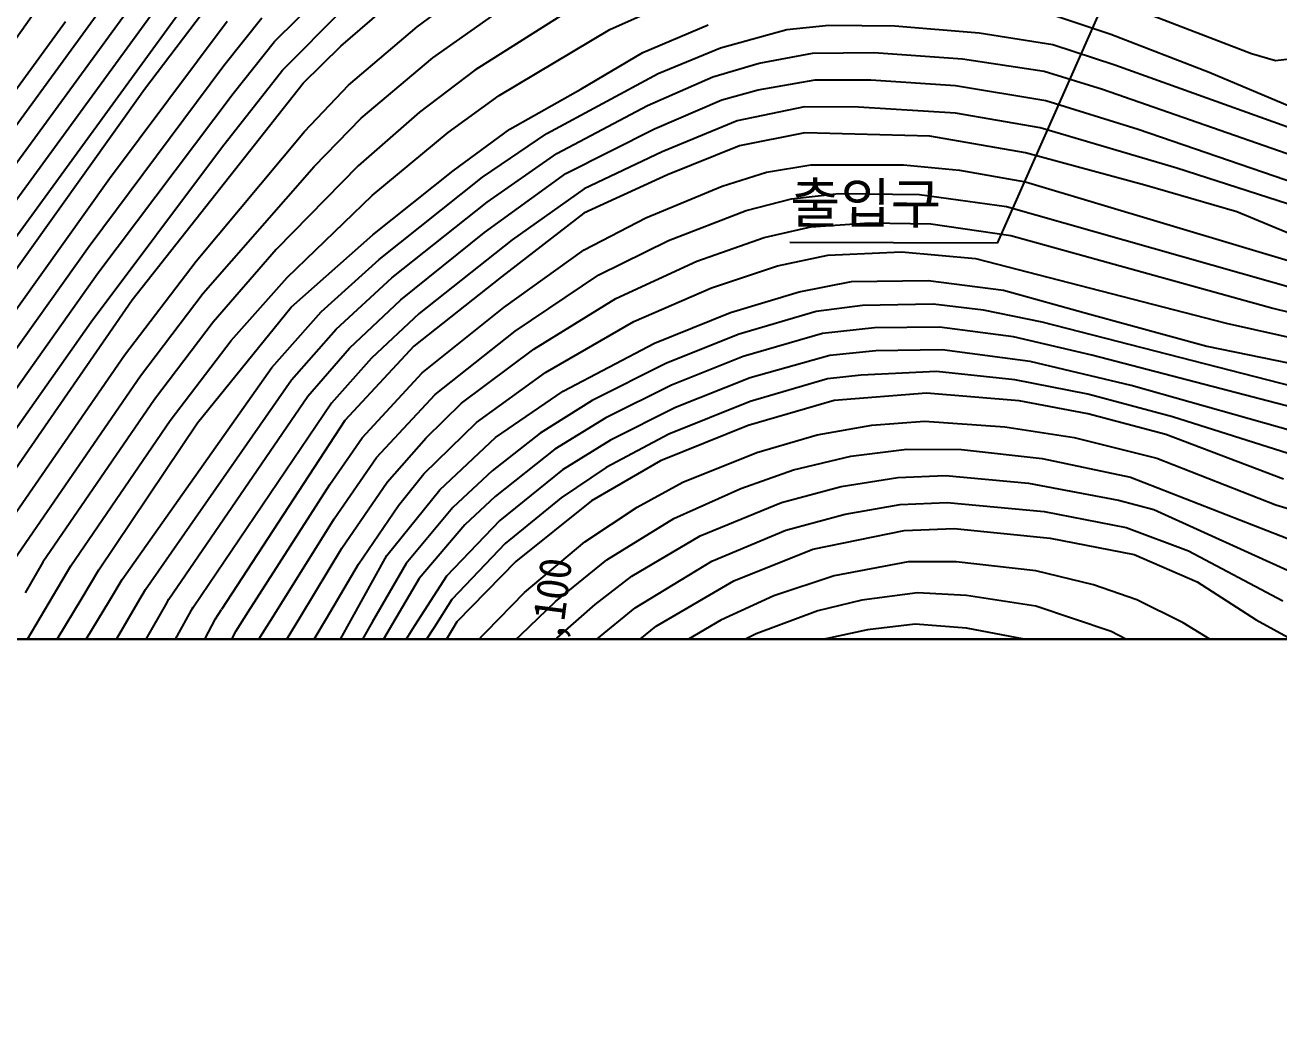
# Model space of a CAD drawing. Header units: millimetres. Extents: x 18534 to 19330, y 1103 to 1809.
# Drawn here: x 19038.9 to 19117.1, y 1370.6 to 1432.7 of the extents above; entities that cross this region are included whole.
import ezdxf
from ezdxf.enums import TextEntityAlignment as Align
from ezdxf.xclip import XClip

# ---------------------------------------------------------------- set-up
doc = ezdxf.new("R2010")
doc.units = ezdxf.units.MM
doc.header["$LTSCALE"] = 10
doc.header["$MEASUREMENT"] = 0
doc.header["$XCLIPFRAME"] = 2
doc.layers.add('TX-PAPR', color=2, linetype='Continuous', plot=False)
doc.layers.add('TZ-BASE', color=253, linetype='Continuous')
doc.styles.add('HANA', font='GulimChe.ttf')

# ---------------------------------------------------------------- blocks, each defined once
blk = doc.blocks.new('JD-DFMKFD4RX')
at = {"layer": 'TZ-BASE'}
for p, q in [((396.989, -65.145, 139), (426.833, -22.981, 139)), ((428.181, -26.976, 141), (399.663, -66.134, 141)), ((401.06, -66.527, 142), (428.98, -28.276, 142)), ((486.522, -30.355), (477.675, -50.314)), ((402.458, -66.919, 143), (428.843, -30.725, 143)), ((432.634, -37.737, 148), (439.198, -31.208, 148)), ((403.855, -67.312, 144), (429.241, -32.435, 144)), ((441.522, -36.817, 151), (446.256, -33.341, 151)), ((424.538, -40.717, 145), (429.392, -34.293, 145)), ((453.539, -36.99, 154), (457.935, -35.012, 154)), ((483.986, -34.804, 154), (493.539, -38.484, 154)), ((433.138, -39.529, 149), (436.882, -35.765, 149)), ((436.781, -38.035, 150), (439.94, -35.315, 150)), ((442.512, -38.76, 152), (447.295, -35.382, 152)), ((451.111, -35.74, 153), (445.122, -39.522, 153)), ((398.266, -65.742, 140), (419.615, -36.489, 140)), ((422.364, -46.272, 146), (429.68, -36.464, 146)), ((429.486, -39.224, 147), (431.854, -36.267, 147)), ((455.599, -38.432, 155), (459.666, -36.702, 155)), ((464.568, -36.998, 156), (467.201, -36.725, 156)), ((467.201, -36.725, 156), (471.311, -36.771, 156)), ((480.835, -35.977, 155), (484.776, -37.278, 155)), ((437.254, -40.451, 151), (441.522, -36.817, 151)), ((446.648, -41.113, 154), (453.539, -36.99, 154)), ((460.447, -38.127, 156), (464.568, -36.998, 156)), ((471.311, -36.771, 156), (476.571, -37.206, 156)), ((476.571, -37.206, 156), (481.157, -37.93, 156)), ((484.776, -37.278, 155), (490.905, -39.659, 155)), ((430.057, -40.973, 148), (432.634, -37.737, 148)), ((434.426, -40.327, 150), (436.781, -38.035, 150)), ((456.544, -39.736, 156), (460.447, -38.127, 156)), ((481.157, -37.93, 156), (485.01, -39.197, 156)), ((438.046, -42.521, 152), (442.512, -38.76, 152)), ((451.727, -40.718, 155), (455.599, -38.432, 155)), ((462.844, -39.092, 157), (466.176, -38.459, 157)), ((466.176, -38.459, 157), (470.002, -38.432, 157)), ((470.002, -38.432, 157), (475.525, -38.812, 157)), ((475.525, -38.812, 157), (480.619, -39.591, 157)), ((493.539, -38.484, 154), (495.038, -38.922, 154)), ((495.038, -38.922, 154), (496.433, -38.764, 154)), ((421.078, -50.5, 147), (429.486, -39.224, 147)), ((429.327, -44.377, 149), (433.138, -39.529, 149)), ((445.122, -39.522, 153), (441.67, -42.147, 153)), ((449.616, -43.479, 156), (456.544, -39.736, 156)), ((459.961, -39.932, 157), (462.844, -39.092, 157)), ((480.619, -39.591, 157), (484.24, -40.718, 157)), ((485.01, -39.197, 156), (497.605, -43.709, 156)), ((490.905, -39.659, 155), (496.312, -41.925, 155)), ((423.766, -53.843, 150), (434.426, -40.327, 150)), ((434.51, -43.343, 151), (437.254, -40.451, 151)), ((455.894, -41.734, 157), (459.961, -39.932, 157)), ((462.777, -40.76, 158), (466.341, -40.123, 158)), ((466.341, -40.123, 158), (469.806, -40.135, 158)), ((469.806, -40.135, 158), (475.09, -40.479, 158)), ((475.09, -40.479, 158), (480.717, -41.425, 158)), ((405.252, -67.704, 145), (424.538, -40.717, 145)), ((421.634, -52.177, 148), (430.057, -40.973, 148)), ((443.456, -43.42, 154), (446.648, -41.113, 154)), ((447.299, -43.197, 155), (451.727, -40.718, 155)), ((456.333, -43.182, 158), (460.522, -41.37, 158)), ((460.522, -41.37, 158), (462.777, -40.76, 158)), ((484.24, -40.718, 157), (497.318, -45.272, 157)), ((441.67, -42.147, 153), (437.845, -45.486, 153)), ((450.231, -44.712, 157), (455.894, -41.734, 157)), ((465.679, -41.82, 159), (461.486, -42.693, 159)), ((469.043, -41.823, 159), (465.679, -41.82, 159)), ((475.086, -42.201, 159), (469.043, -41.823, 159)), ((480.359, -43.129, 159), (475.086, -42.201, 159)), ((480.717, -41.425, 158), (486.473, -43.2, 158)), ((435.119, -45.536, 152), (438.046, -42.521, 152)), ((461.486, -42.693, 159), (456.795, -44.606, 159)), ((427.749, -51.424, 151), (434.51, -43.343, 151)), ((438.726, -47.347, 154), (443.456, -43.42, 154)), ((443.784, -45.793, 155), (447.299, -43.197, 155)), ((445.611, -46.201, 156), (449.616, -43.479, 156)), ((450.795, -45.971, 158), (456.333, -43.182, 158)), ((465.693, -43.44, 160), (461.613, -44.241, 160)), ((473.487, -43.646, 160), (465.693, -43.44, 160)), ((479.451, -44.678, 160), (473.487, -43.646, 160)), ((488.885, -45.636, 159), (480.359, -43.129, 159)), ((486.473, -43.2, 158), (497.145, -46.861, 158)), ((421.207, -55.21, 149), (429.327, -44.377, 149)), ((461.613, -44.241, 160), (457.139, -46.051, 160)), ((445.899, -47.747, 157), (450.231, -44.712, 157)), ((456.795, -44.606, 159), (451.95, -46.922, 159)), ((486.88, -46.693, 160), (479.451, -44.678, 160)), ((428.202, -53.437, 152), (435.119, -45.536, 152)), ((437.845, -45.486, 153), (432.751, -50.714, 153)), ((438.765, -49.786, 155), (443.784, -45.793, 155)), ((445.732, -49.654, 158), (450.795, -45.971, 158)), ((457.139, -46.051, 160), (451.929, -48.43, 160)), ((460.541, -46.765, 161), (463.307, -45.891, 161)), ((463.307, -45.891, 161), (466.075, -45.425, 161)), ((466.075, -45.425, 161), (471.851, -45.428, 161)), ((471.851, -45.428, 161), (475.337, -45.762, 161)), ((475.337, -45.762, 161), (479.452, -46.486, 161)), ((500.744, -49.456, 159), (488.885, -45.636, 159)), ((406.791, -68.061, 146), (422.364, -46.272, 146)), ((439.161, -51.325, 156), (445.611, -46.201, 156)), ((455.79, -48.726, 161), (460.541, -46.765, 161)), ((479.452, -46.486, 161), (497.201, -51.806, 161)), ((492.631, -48.359, 160), (486.88, -46.693, 160)), ((433.435, -52.441, 154), (438.726, -47.347, 154)), ((451.95, -46.922, 159), (447.453, -50.106, 159)), ((462.03, -48.283, 162), (464.866, -47.54, 162)), ((464.866, -47.54, 162), (467.824, -47.22, 162)), ((467.824, -47.22, 162), (472.847, -47.268, 162)), ((472.847, -47.268, 162), (478.256, -48.019, 162)), ((439.962, -52.477, 157), (445.899, -47.747, 157)), ((451.929, -48.43, 160), (446.779, -52.406, 160)), ((457.191, -50.148, 162), (462.03, -48.283, 162)), ((478.256, -48.019, 162), (496.553, -53.215, 162)), ((496.783, -50.086, 160), (492.631, -48.359, 160)), ((451.931, -50.724, 161), (455.79, -48.726, 161)), ((466.067, -49.282, 163), (469.731, -49.043, 163)), ((469.731, -49.043, 163), (473.545, -49.101, 163)), ((473.545, -49.101, 163), (478.546, -49.834, 163)), ((433.678, -54.301, 155), (438.765, -49.786, 155)), ((440.511, -53.84, 158), (445.732, -49.654, 158)), ((458.957, -51.434, 163), (463.152, -49.954, 163)), ((463.152, -49.954, 163), (466.067, -49.282, 163)), ((478.546, -49.834, 163), (494.861, -54.359, 163)), ((408.33, -68.418, 147), (421.078, -50.5, 147)), ((432.751, -50.714, 153), (428.817, -55.232, 153)), ((447.453, -50.106, 159), (441.66, -54.697, 159)), ((446.933, -54.323, 161), (451.931, -50.724, 161)), ((452.845, -52.287, 162), (457.191, -50.148, 162)), ((477.675, -50.314), (464.769, -50.269)), ((423.282, -57.302, 151), (427.749, -51.424, 151)), ((435.555, -54.592, 156), (439.161, -51.325, 156)), ((453.912, -53.751, 163), (458.957, -51.434, 163)), ((463.985, -51.727, 164), (467.12, -51.052, 164)), ((467.12, -51.052, 164), (471.713, -50.856, 164)), ((471.713, -50.856, 164), (476.333, -51.258, 164)), ((476.333, -51.258, 164), (491.967, -55.29, 164)), ((409.868, -68.775, 148), (421.634, -52.177, 148)), ((447.633, -55.795, 162), (452.845, -52.287, 162)), ((459.871, -53.096, 164), (463.985, -51.727, 164)), ((429.948, -56.382, 154), (433.435, -52.441, 154)), ((436.476, -55.681, 157), (439.962, -52.477, 157)), ((446.779, -52.406, 160), (441.317, -56.74, 160)), ((455.038, -55.189, 164), (459.871, -53.096, 164)), ((465.349, -53.335, 165), (468.612, -52.694, 165)), ((468.612, -52.694, 165), (473.391, -52.646, 165)), ((473.391, -52.646, 165), (478.085, -53.249, 165)), ((412.945, -69.489, 150), (423.766, -53.843, 150)), ((424.292, -58.581, 152), (428.202, -53.437, 152)), ((437.317, -56.856, 158), (440.511, -53.84, 158)), ((448.801, -56.922, 163), (453.912, -53.751, 163)), ((461.072, -54.641, 165), (465.349, -53.335, 165)), ((478.085, -53.249, 165), (483.461, -54.735, 165)), ((427.848, -61.503, 155), (433.678, -54.301, 155)), ((432.481, -58.058, 156), (435.555, -54.592, 156)), ((441.66, -54.697, 159), (438.684, -57.489, 159)), ((441.853, -58.402, 161), (446.933, -54.323, 161)), ((456.32, -56.548, 165), (461.072, -54.641, 165)), ((466.412, -54.574, 166), (461.604, -55.986, 166)), ((469.287, -54.198, 166), (466.412, -54.574, 166)), ((473.693, -54.108, 166), (469.287, -54.198, 166)), ((476.842, -54.493, 166), (473.693, -54.108, 166)), ((480.481, -55.235, 166), (476.842, -54.493, 166)), ((494.861, -54.359, 163), (500.375, -55.714, 163)), ((411.407, -69.132, 149), (421.207, -55.21, 149)), ((428.817, -55.232, 153), (425.157, -60.061, 153)), ((449.529, -58.363, 164), (455.038, -55.189, 164)), ((496.929, -59.446, 166), (480.481, -55.235, 166)), ((483.461, -54.735, 165), (490.76, -56.733, 165)), ((491.967, -55.29, 164), (499.886, -57.092, 164)), ((433.696, -58.83, 157), (436.476, -55.681, 157)), ((442.651, -59.751, 162), (447.633, -55.795, 162)), ((461.604, -55.986, 166), (457.065, -57.79, 166)), ((466.801, -55.944, 167), (461.855, -57.381, 167)), ((470.041, -55.591, 167), (466.801, -55.944, 167)), ((474.092, -55.541, 167), (470.041, -55.591, 167)), ((478.692, -56.159, 167), (474.092, -55.541, 167)), ((483.59, -57.291, 167), (478.692, -56.159, 167)), ((426.141, -61.372, 154), (429.948, -56.382, 154)), ((434.714, -59.851, 158), (437.317, -56.856, 158)), ((441.317, -56.74, 160), (437.013, -61.356, 160)), ((444.29, -60.282, 163), (448.801, -56.922, 163)), ((450.635, -59.528, 165), (456.32, -56.548, 165)), ((470.127, -57.024, 168), (467.264, -57.304, 168)), ((474.254, -56.953, 168), (470.127, -57.024, 168)), ((479.741, -57.691, 168), (474.254, -56.953, 168)), ((490.76, -56.733, 165), (495.925, -57.794, 165)), ((414.694, -69.724, 151), (423.282, -57.302, 151)), ((438.684, -57.489, 159), (436.188, -60.288, 159)), ((457.065, -57.79, 166), (452.444, -60.122, 166)), ((461.855, -57.381, 167), (457.39, -59.152, 167)), ((467.264, -57.304, 168), (462.287, -58.715, 168)), ((486.034, -59.179, 168), (479.741, -57.691, 168)), ((499.751, -61.509, 167), (483.59, -57.291, 167)), ((416.444, -69.96, 152), (424.292, -58.581, 152)), ((423.145, -71.28, 156), (432.481, -58.058, 156)), ((438.101, -62.438, 161), (441.853, -58.402, 161)), ((445.224, -61.484, 164), (449.529, -58.363, 164)), ((469.197, -58.534, 169), (467.118, -58.77, 169)), ((473.906, -58.315, 169), (469.197, -58.534, 169)), ((478.782, -58.831, 169), (473.906, -58.315, 169)), ((424.6, -71.893, 157), (433.696, -58.83, 157)), ((457.39, -59.152, 167), (453.298, -61.192, 167)), ((462.287, -58.715, 168), (457.624, -60.551, 168)), ((467.118, -58.77, 169), (462.279, -60.19, 169)), ((483.332, -59.73, 169), (478.782, -58.831, 169)), ((498.974, -62.845, 168), (486.034, -59.179, 168)), ((425.157, -60.061, 153), (418.193, -70.196, 153)), ((426.054, -72.506, 158), (434.714, -59.851, 158)), ((439, -63.662, 162), (442.651, -59.751, 162)), ((446.418, -62.432, 165), (450.635, -59.528, 165)), ((452.444, -60.122, 166), (449.201, -62.146, 166)), ((467.527, -60.108, 170), (462.157, -61.671, 170)), ((473.285, -59.656, 170), (467.527, -60.108, 170)), ((479.056, -60.132, 170), (473.285, -59.656, 170)), ((483.326, -60.946, 170), (479.056, -60.132, 170)), ((488.607, -61.13, 169), (483.332, -59.73, 169)), ((436.188, -60.288, 159), (427.589, -72.999, 159)), ((442.087, -62.445, 163), (444.29, -60.282, 163)), ((457.624, -60.551, 168), (453.578, -62.581, 168)), ((462.279, -60.19, 169), (457.216, -62.227, 169)), ((488.197, -62.234, 170), (483.326, -60.946, 170)), ((419.942, -70.432, 154), (426.141, -61.372, 154)), ((421.691, -70.668, 155), (427.848, -61.503, 155)), ((437.013, -61.356, 160), (429.342, -73.147, 160)), ((441.941, -64.68, 164), (445.224, -61.484, 164)), ((453.298, -61.192, 167), (450.113, -63.145, 167)), ((462.157, -61.671, 170), (456.703, -63.886, 170)), ((466.456, -62.261, 171), (469.869, -61.658, 171)), ((469.869, -61.658, 171), (473.152, -61.411, 171)), ((473.152, -61.411, 171), (478.154, -61.755, 171)), ((498.179, -64.164, 169), (488.607, -61.13, 169)), ((436.094, -65.353, 161), (438.101, -62.438, 161)), ((439.653, -65.209, 163), (442.087, -62.445, 163)), ((442.95, -65.697, 165), (446.418, -62.432, 165)), ((449.201, -62.146, 166), (446.211, -64.5, 166)), ((457.216, -62.227, 169), (453.315, -64.293, 169)), ((462.713, -63.358, 171), (466.456, -62.261, 171)), ((478.154, -61.755, 171), (482.491, -62.434, 171)), ((482.491, -62.434, 171), (487.642, -63.721, 171)), ((495.526, -65.032, 170), (488.197, -62.234, 170)), ((450.113, -63.145, 167), (446.391, -66.111, 167)), ((453.578, -62.581, 168), (450.591, -64.447, 168)), ((468.567, -63.592, 172), (472.047, -63.156, 172)), ((472.047, -63.156, 172), (475.467, -63.176, 172)), ((475.467, -63.176, 172), (480.489, -63.734, 172)), ((436.362, -67.492, 162), (439, -63.662, 162)), ((456.703, -63.886, 170), (452.406, -66.382, 170)), ((458.09, -65.216, 171), (462.713, -63.358, 171)), ((464.986, -64.431, 172), (468.567, -63.592, 172)), ((480.489, -63.734, 172), (485.988, -64.895, 172)), ((487.642, -63.721, 171), (495.052, -66.613, 171)), ((440.362, -66.658, 164), (441.941, -64.68, 164)), ((446.211, -64.5, 166), (443.755, -66.785, 166)), ((450.591, -64.447, 168), (446.692, -67.597, 168)), ((453.315, -64.293, 169), (450.505, -66.184, 169)), ((461.699, -65.599, 172), (464.986, -64.431, 172)), ((471.493, -64.91, 173), (474.462, -64.792, 173)), ((474.462, -64.792, 173), (479.634, -65.266, 173)), ((431.007, -73.288, 161), (436.094, -65.353, 161)), ((436.841, -69.329, 163), (439.653, -65.209, 163)), ((455.247, -66.771, 171), (458.09, -65.216, 171)), ((457.538, -67.47, 172), (461.699, -65.599, 172)), ((464.236, -66.472, 173), (467.951, -65.482, 173)), ((467.951, -65.482, 173), (471.493, -64.91, 173)), ((479.634, -65.266, 173), (485.252, -66.331, 173)), ((485.988, -64.895, 172), (497.093, -69.229, 172)), ((439.642, -69.777, 165), (442.95, -65.697, 165)), ((446.391, -66.111, 167), (444.506, -67.878, 167)), ((450.505, -66.184, 169), (447.011, -69.042, 169)), ((452.406, -66.382, 170), (447.68, -70.148, 170)), ((485.252, -66.331, 173), (487.444, -66.905, 173)), ((437.87, -70.325, 164), (440.362, -66.658, 164)), ((443.755, -66.785, 166), (440.852, -70.289, 166)), ((451.973, -68.935, 171), (455.247, -66.771, 171)), ((459.166, -68.563, 173), (464.236, -66.472, 173)), ((464.509, -68.209, 174), (468.208, -67.203, 174)), ((468.208, -67.203, 174), (471.648, -66.601, 174)), ((471.648, -66.601, 174), (474.566, -66.469, 174)), ((474.566, -66.469, 174), (480.61, -67.039, 174)), ((480.61, -67.039, 174), (485.726, -68.037, 174)), ((487.444, -66.905, 173), (496.237, -70.897, 173)), ((495.052, -66.613, 171), (499.413, -67.94, 171)), ((432.651, -73.427, 162), (436.362, -67.492, 162)), ((444.506, -67.878, 167), (441.659, -71.207, 167)), ((446.692, -67.597, 168), (443.364, -71.068, 168)), ((453.353, -70.051, 172), (457.538, -67.47, 172)), ((454.916, -71.062, 173), (459.166, -68.563, 173)), ((459.907, -70.14, 174), (464.509, -68.209, 174)), ((466.2, -69.389, 175), (471.884, -68.217, 175)), ((471.884, -68.217, 175), (475.012, -68.1, 175)), ((475.012, -68.1, 175), (480.988, -68.695, 175)), ((480.988, -68.695, 175), (486.218, -69.713, 175)), ((485.726, -68.037, 174), (489.601, -69.494, 174)), ((434.271, -73.564, 163), (436.841, -69.329, 163)), ((447.011, -69.042, 169), (443.685, -72.532, 169)), ((448.229, -72.086, 171), (451.973, -68.935, 171)), ((461.279, -71.35, 175), (466.2, -69.389, 175)), ((489.601, -69.494, 174), (495.5, -72.603, 174)), ((418.193, -70.196, 153), (417.091, -72.11, 153)), ((435.876, -73.7, 164), (437.87, -70.325, 164)), ((437.394, -73.829, 165), (439.642, -69.777, 165)), ((440.852, -70.289, 166), (438.729, -73.942, 166)), ((447.68, -70.148, 170), (444.014, -73.917, 170)), ((450.158, -72.658, 172), (453.353, -70.051, 172)), ((455.126, -73.042, 174), (459.907, -70.14, 174)), ((472.131, -70.184, 176), (467.525, -71.04, 176)), ((475.125, -70.178, 176), (472.131, -70.184, 176)), ((480.093, -70.731, 176), (475.125, -70.178, 176)), ((486.218, -69.713, 175), (490.148, -71.428, 175)), ((418.861, -72.26, 154), (419.942, -70.432, 154)), ((420.647, -72.411, 155), (421.691, -70.668, 155)), ((443.364, -71.068, 168), (441.372, -74.166, 168)), ((452.629, -72.834, 173), (454.916, -71.062, 173)), ((467.525, -71.04, 176), (463.769, -72.299, 176)), ((483.684, -71.602, 176), (480.093, -70.731, 176)), ((422.375, -72.557, 156), (423.145, -71.28, 156)), ((424.128, -72.706, 157), (424.6, -71.893, 157)), ((441.659, -71.207, 167), (439.99, -74.049, 167)), ((456.419, -74.183, 175), (461.279, -71.35, 175)), ((486.395, -72.538, 176), (483.684, -71.602, 176)), ((490.148, -71.428, 175), (493.82, -73.802, 175)), ((403.628, -98.018, 154), (418.861, -72.26, 154)), ((404.884, -98.734, 155), (420.647, -72.411, 155)), ((409.721, -93.537, 156), (422.375, -72.557, 156)), ((425.859, -72.852, 158), (426.054, -72.506, 158)), ((443.685, -72.532, 169), (442.582, -74.268, 169)), ((445.822, -74.542, 171), (448.229, -72.086, 171)), ((447.986, -74.726, 172), (450.158, -72.658, 172)), ((463.769, -72.299, 176), (460.461, -73.804, 176)), ((469.255, -72.573, 177), (466.501, -73.221, 177)), ((472.716, -72.107, 177), (469.255, -72.573, 177)), ((475.764, -72.273, 177), (472.716, -72.107, 177)), ((480.1, -72.943, 177), (475.764, -72.273, 177)), ((489.27, -73.985, 176), (486.395, -72.538, 176)), ((416.393, -86.032, 157), (424.128, -72.706, 157)), ((418.77, -85.435, 158), (425.859, -72.852, 158)), ((420.223, -86.305, 159), (427.575, -72.998, 159)), ((427.589, -72.999, 159), (427.508, -73.118, 159)), ((428.962, -73.731, 160), (429.342, -73.147, 160)), ((430.249, -74.472, 161), (431.007, -73.288, 161)), ((431.535, -75.212, 162), (432.651, -73.427, 162)), ((450.26, -74.918, 173), (452.629, -72.834, 173)), ((452.598, -75.116, 174), (455.126, -73.042, 174)), ((466.501, -73.221, 177), (462.662, -74.663, 177)), ((484.79, -74.519, 177), (480.1, -72.943, 177)), ((421.923, -87.088, 160), (428.962, -73.731, 160)), ((432.821, -75.953, 163), (434.271, -73.564, 163)), ((434.108, -76.694, 164), (435.876, -73.7, 164)), ((435.394, -77.435, 165), (437.394, -73.829, 165)), ((438.729, -73.942, 166), (436.827, -77.216, 166)), ((439.99, -74.049, 167), (438.259, -76.998, 167)), ((441.372, -74.166, 168), (439.691, -76.78, 168)), ((444.014, -73.917, 170), (443.744, -74.366, 170)), ((455.029, -75.322, 175), (456.419, -74.183, 175)), ((460.461, -73.804, 176), (457.55, -75.535, 176)), ((472.563, -74.057, 178), (469.594, -74.408, 178)), ((475.781, -74.321, 178), (472.563, -74.057, 178)), ((495.013, -77.461, 176), (489.27, -73.985, 176)), ((493.82, -73.802, 175), (496.729, -75.386, 175)), ((424.352, -86.148, 161), (430.249, -74.472, 161)), ((442.582, -74.268, 169), (441.124, -76.562, 169)), ((443.744, -74.366, 170), (442.556, -76.344, 170)), ((444.262, -76.786, 171), (445.497, -74.874, 171)), ((445.497, -74.874, 171), (445.822, -74.542, 171)), ((446.984, -75.68, 172), (447.986, -74.726, 172)), ((448.52, -76.448, 173), (450.26, -74.918, 173)), ((462.662, -74.663, 177), (460.483, -75.784, 177)), ((466.998, -74.986, 178), (463.951, -76.077, 178)), ((469.594, -74.408, 178), (466.998, -74.986, 178)), ((479.508, -75.028, 178), (475.781, -74.321, 178)), ((487.868, -76.142, 177), (484.79, -74.519, 177))]:
    blk.add_line(p, q, dxfattribs=at)
at = {"layer": 'TZ-BASE', "style": 'HANA'}
blk.add_text('출입구', height=2.5, rotation=359.7997, dxfattribs=at).set_placement((464.773, -49.045))
blk.add_text('191,100', height=2, rotation=82.67756, dxfattribs=at).set_placement((451.197, -70.077, 145), align=Align.RIGHT)

msp = doc.modelspace()

# ---------------------------------------------------------------- linework, layer by layer
at = {"layer": 'TX-PAPR', "flags": 128}
msp.add_lwpolyline([(19321.825, 1544.371), (19321.825, 1394.371), (18621.825, 1394.371), (18621.825, 1544.371), (19321.825, 1544.371)], dxfattribs=at)

# ---------------------------------------------------------------- block references
at = {"layer": 'TZ-BASE'}
ref = msp.add_blockref('JD-DFMKFD4RX', (18621.825, 1469.371), dxfattribs=at)
XClip(ref).set_block_clipping_path([(-0.0000000001, -75), (700, 75.0000000001)])

doc.saveas('drawing.dxf')
